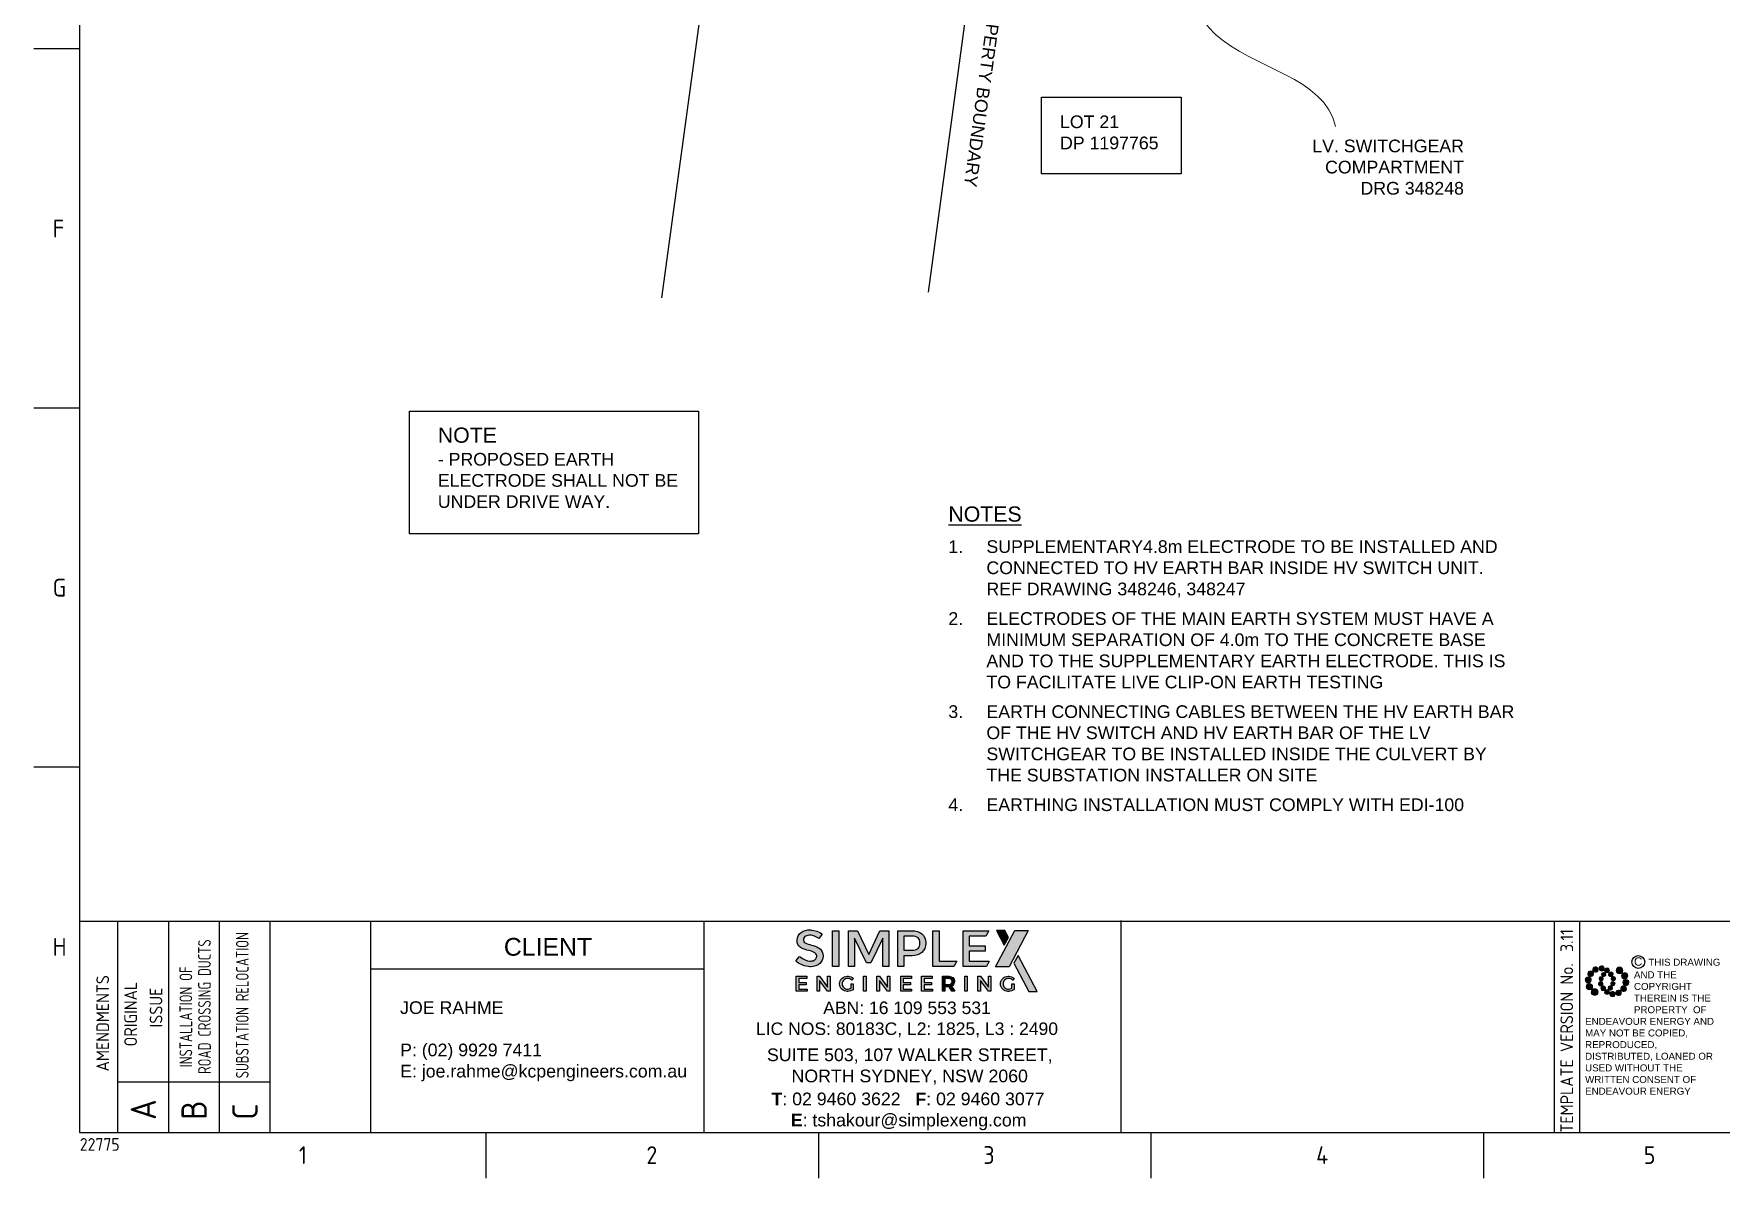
# Paper-space layout 'Page 2' of a CAD drawing. Header units: metres, sheet in millimetres. Extents: x -9 to 824, y -5 to 581.
# Drawn here: x -9.1 to 323.4, y -5.4 to 220 of the extents above; entities that cross this region are included whole.
import ezdxf
from ezdxf.enums import TextEntityAlignment as Align

# ---------------------------------------------------------------- set-up
doc = ezdxf.new("R2010")
doc.units = ezdxf.units.M
doc.linetypes.add('CENTER2', pattern=[1.125, 0.75, -0.125, 0.125, -0.125])
doc.layers.get('0').update_dxf_attribs({"color": 6})
doc.layers.add('_User Miscellaneous1', color=7, linetype='Continuous')
doc.layers.add('Notes', color=7, linetype='Continuous')
doc.styles.add('ARIAL', font='arial.ttf', dxfattribs={"height": 2})
doc.styles.add('iecISOCP', font='isocp.shx')
doc.styles.add('MANIKA', font='times.ttf', dxfattribs={"height": 2})
doc.styles.get("Standard").update_dxf_attribs({"font": 'arial.ttf'})

# ---------------------------------------------------------------- blocks, each defined once
blk = doc.blocks.new('EE_LOGO_SMALL')
at = {"layer": 'Notes'}
h = blk.add_hatch(color=256, dxfattribs=at)
edge = h.paths.add_edge_path()
edge.add_spline(control_points=[(-8.41, 1.95), (-9.16, 1.99), (-9.8, 1.42), (-9.84, 0.67), (-9.89, -0.07), (-9.31, -0.71), (-8.56, -0.75), (-7.82, -0.8), (-7.18, -0.23), (-7.14, 0.52), (-7.09, 1.27), (-7.66, 1.91), (-8.41, 1.95)], knot_values=[0, 0, 0, 0, 1, 1, 1, 2, 2, 2, 3, 3, 3, 4, 4, 4, 4], degree=3, periodic=0)
h = blk.add_hatch(color=256, dxfattribs=at)
edge = h.paths.add_edge_path()
edge.add_spline(control_points=[(-6.81, 4.47), (-7.42, 4.82), (-8.21, 4.62), (-8.57, 4), (-8.92, 3.39), (-8.72, 2.6), (-8.1, 2.25), (-7.49, 1.89), (-6.7, 2.09), (-6.34, 2.71), (-5.98, 3.32), (-6.19, 4.11), (-6.81, 4.47)], knot_values=[0, 0, 0, 0, 1, 1, 1, 2, 2, 2, 3, 3, 3, 4, 4, 4, 4], degree=3, periodic=0)
h = blk.add_hatch(color=256, dxfattribs=at)
edge = h.paths.add_edge_path()
edge.add_spline(control_points=[(-4.19, 5.89), (-4.56, 6.46), (-5.32, 6.62), (-5.88, 6.26), (-6.45, 5.89), (-6.61, 5.13), (-6.25, 4.56), (-5.88, 4), (-5.13, 3.83), (-4.56, 4.2), (-3.99, 4.56), (-3.82, 5.32), (-4.19, 5.89)], knot_values=[0, 0, 0, 0, 1, 1, 1, 2, 2, 2, 3, 3, 3, 4, 4, 4, 4], degree=3, periodic=0)
h = blk.add_hatch(color=256, dxfattribs=at)
edge = h.paths.add_edge_path()
edge.add_spline(control_points=[(-2.5, 2.07), (-3.02, 2.18), (-3.52, 1.86), (-3.63, 1.35), (-3.74, 0.84), (-3.41, 0.33), (-2.91, 0.22), (-2.39, 0.11), (-1.89, 0.43), (-1.78, 0.95), (-1.67, 1.46), (-1.99, 1.96), (-2.5, 2.07)], knot_values=[0, 0, 0, 0, 1, 1, 1, 2, 2, 2, 3, 3, 3, 4, 4, 4, 4], degree=3, periodic=0)
h = blk.add_hatch(color=256, dxfattribs=at)
edge = h.paths.add_edge_path()
edge.add_spline(control_points=[(-1.35, 5.88), (-1.41, 6.52), (-1.98, 6.98), (-2.62, 6.92), (-3.26, 6.85), (-3.72, 6.28), (-3.66, 5.65), (-3.6, 5.01), (-3.03, 4.54), (-2.39, 4.61), (-1.75, 4.67), (-1.28, 5.24), (-1.35, 5.88)], knot_values=[0, 0, 0, 0, 1, 1, 1, 2, 2, 2, 3, 3, 3, 4, 4, 4, 4], degree=3, periodic=0)
h = blk.add_hatch(color=256, dxfattribs=at)
edge = h.paths.add_edge_path()
edge.add_spline(control_points=[(1.01, 4.87), (1.01, 4.27), (0.53, 3.79), (-0.07, 3.79), (-0.67, 3.79), (-1.16, 4.27), (-1.16, 4.87), (-1.16, 5.47), (-0.67, 5.96), (-0.07, 5.96), (0.53, 5.96), (1.01, 5.47), (1.01, 4.87)], knot_values=[0, 0, 0, 0, 1, 1, 1, 2, 2, 2, 3, 3, 3, 4, 4, 4, 4], degree=3, periodic=0)
edge = h.paths.add_edge_path()
edge.add_spline(control_points=[(-1.36, 3.98), (-1.87, 4.09), (-2.38, 3.77), (-2.49, 3.26), (-2.6, 2.75), (-2.27, 2.24), (-1.76, 2.13), (-1.25, 2.02), (-0.75, 2.35), (-0.64, 2.86), (-0.53, 3.37), (-0.85, 3.87), (-1.36, 3.98)], knot_values=[0, 0, 0, 0, 1, 1, 1, 2, 2, 2, 3, 3, 3, 4, 4, 4, 4], degree=3, periodic=0)
h = blk.add_hatch(color=256, dxfattribs=at)
edge = h.paths.add_edge_path()
edge.add_spline(control_points=[(2.33, 2.37), (2.77, 2.76), (2.8, 3.42), (2.42, 3.85), (2.03, 4.29), (1.37, 4.32), (0.94, 3.94), (0.51, 3.55), (0.47, 2.89), (0.85, 2.46), (1.24, 2.03), (1.9, 1.99), (2.33, 2.37)], knot_values=[0, 0, 0, 0, 1, 1, 1, 2, 2, 2, 3, 3, 3, 4, 4, 4, 4], degree=3, periodic=0)
edge = h.paths.add_edge_path()
edge.add_spline(control_points=[(1.01, 4.87), (1.01, 4.27), (0.53, 3.79), (-0.07, 3.79), (-0.67, 3.79), (-1.16, 4.27), (-1.16, 4.87), (-1.16, 5.47), (-0.67, 5.96), (-0.07, 5.96), (0.53, 5.96), (1.01, 5.47), (1.01, 4.87)], knot_values=[0, 0, 0, 0, 1, 1, 1, 2, 2, 2, 3, 3, 3, 4, 4, 4, 4], degree=3, periodic=0)
h = blk.add_hatch(color=256, dxfattribs=at)
edge = h.paths.add_edge_path()
edge.add_spline(control_points=[(1.01, 4.87), (1.01, 4.27), (0.53, 3.79), (-0.07, 3.79), (-0.67, 3.79), (-1.16, 4.27), (-1.16, 4.87), (-1.16, 5.47), (-0.67, 5.96), (-0.07, 5.96), (0.53, 5.96), (1.01, 5.47), (1.01, 4.87)], knot_values=[0, 0, 0, 0, 1, 1, 1, 2, 2, 2, 3, 3, 3, 4, 4, 4, 4], degree=3, periodic=0)
edge = h.paths.add_edge_path(flags=16)
edge.add_spline(control_points=[(1.01, 4.87), (1.01, 4.27), (0.53, 3.79), (-0.07, 3.79), (-0.67, 3.79), (-1.16, 4.27), (-1.16, 4.87), (-1.16, 5.47), (-0.67, 5.96), (-0.07, 5.96), (0.53, 5.96), (1.01, 5.47), (1.01, 4.87)], knot_values=[0, 0, 0, 0, 1, 1, 1, 2, 2, 2, 3, 3, 3, 4, 4, 4, 4], degree=3, periodic=0)
h = blk.add_hatch(color=256, dxfattribs=at)
edge = h.paths.add_edge_path()
edge.add_spline(control_points=[(2.98, 0.19), (3.52, 0.33), (3.83, 0.88), (3.69, 1.41), (3.55, 1.94), (3.01, 2.26), (2.48, 2.12), (1.95, 1.98), (1.63, 1.43), (1.77, 0.9), (1.91, 0.37), (2.45, 0.05), (2.98, 0.19)], knot_values=[0, 0, 0, 0, 1, 1, 1, 2, 2, 2, 3, 3, 3, 4, 4, 4, 4], degree=3, periodic=0)
h = blk.add_hatch(color=256, dxfattribs=at)
edge = h.paths.add_edge_path()
edge.add_spline(control_points=[(6.99, 4.87), (6.99, 4.04), (6.32, 3.36), (5.48, 3.36), (4.65, 3.36), (3.97, 4.04), (3.97, 4.87), (3.97, 5.71), (4.65, 6.38), (5.48, 6.38), (6.32, 6.38), (6.99, 5.71), (6.99, 4.87)], knot_values=[0, 0, 0, 0, 1, 1, 1, 2, 2, 2, 3, 3, 3, 4, 4, 4, 4], degree=3, periodic=0)
h = blk.add_hatch(color=256, dxfattribs=at)
edge = h.paths.add_edge_path()
edge.add_spline(control_points=[(8.37, 1.14), (9.1, 1.46), (9.42, 2.3), (9.11, 3.02), (8.79, 3.74), (7.95, 4.07), (7.23, 3.75), (6.51, 3.43), (6.18, 2.59), (6.49, 1.87), (6.81, 1.15), (7.65, 0.82), (8.37, 1.14)], knot_values=[0, 0, 0, 0, 1, 1, 1, 2, 2, 2, 3, 3, 3, 4, 4, 4, 4], degree=3, periodic=0)
h = blk.add_hatch(color=256, dxfattribs=at)
edge = h.paths.add_edge_path()
edge.add_spline(control_points=[(8.27, -1.91), (9.01, -1.95), (9.65, -1.38), (9.69, -0.63), (9.74, 0.12), (9.17, 0.75), (8.42, 0.8), (7.67, 0.84), (7.03, 0.27), (6.99, -0.48), (6.95, -1.22), (7.52, -1.87), (8.27, -1.91)], knot_values=[0, 0, 0, 0, 1, 1, 1, 2, 2, 2, 3, 3, 3, 4, 4, 4, 4], degree=3, periodic=0)
h = blk.add_hatch(color=256, dxfattribs=at)
edge = h.paths.add_edge_path()
edge.add_spline(control_points=[(-8.52, -1.1), (-9.24, -1.42), (-9.57, -2.26), (-9.25, -2.98), (-8.94, -3.7), (-8.09, -4.03), (-7.37, -3.71), (-6.65, -3.39), (-6.33, -2.55), (-6.64, -1.83), (-6.96, -1.11), (-7.8, -0.78), (-8.52, -1.1)], knot_values=[0, 0, 0, 0, 1, 1, 1, 2, 2, 2, 3, 3, 3, 4, 4, 4, 4], degree=3, periodic=0)
h = blk.add_hatch(color=256, dxfattribs=at)
edge = h.paths.add_edge_path()
edge.add_spline(control_points=[(-7.14, -4.83), (-7.14, -4), (-6.46, -3.32), (-5.63, -3.32), (-4.8, -3.32), (-4.12, -4), (-4.12, -4.83), (-4.12, -5.67), (-4.8, -6.34), (-5.63, -6.34), (-6.46, -6.34), (-7.14, -5.67), (-7.14, -4.83)], knot_values=[0, 0, 0, 0, 1, 1, 1, 2, 2, 2, 3, 3, 3, 4, 4, 4, 4], degree=3, periodic=0)
h = blk.add_hatch(color=256, dxfattribs=at)
edge = h.paths.add_edge_path()
edge.add_spline(control_points=[(-3.13, -0.15), (-3.66, -0.29), (-3.98, -0.84), (-3.84, -1.37), (-3.7, -1.9), (-3.15, -2.22), (-2.62, -2.08), (-2.09, -1.94), (-1.78, -1.39), (-1.91, -0.86), (-2.06, -0.33), (-2.6, -0.01), (-3.13, -0.15)], knot_values=[0, 0, 0, 0, 1, 1, 1, 2, 2, 2, 3, 3, 3, 4, 4, 4, 4], degree=3, periodic=0)
h = blk.add_hatch(color=256, dxfattribs=at)
edge = h.paths.add_edge_path()
edge.add_spline(control_points=[(-2.48, -2.33), (-2.91, -2.72), (-2.95, -3.38), (-2.56, -3.81), (-2.18, -4.24), (-1.52, -4.28), (-1.08, -3.9), (-0.65, -3.51), (-0.62, -2.85), (-1, -2.42), (-1.39, -1.98), (-2.05, -1.95), (-2.48, -2.33)], knot_values=[0, 0, 0, 0, 1, 1, 1, 2, 2, 2, 3, 3, 3, 4, 4, 4, 4], degree=3, periodic=0)
h = blk.add_hatch(color=256, dxfattribs=at)
edge = h.paths.add_edge_path()
edge.add_spline(control_points=[(-1.16, -4.83), (-1.16, -4.23), (-0.67, -3.74), (-0.07, -3.74), (0.53, -3.74), (1.01, -4.23), (1.01, -4.83), (1.01, -5.43), (0.53, -5.92), (-0.07, -5.92), (-0.67, -5.92), (-1.16, -5.43), (-1.16, -4.83)], knot_values=[0, 0, 0, 0, 1, 1, 1, 2, 2, 2, 3, 3, 3, 4, 4, 4, 4], degree=3, periodic=0)
h = blk.add_hatch(color=256, dxfattribs=at)
edge = h.paths.add_edge_path()
edge.add_spline(control_points=[(1.22, -3.94), (1.73, -4.05), (2.23, -3.73), (2.34, -3.22), (2.45, -2.71), (2.13, -2.2), (1.62, -2.09), (1.11, -1.98), (0.6, -2.3), (0.49, -2.81), (0.38, -3.32), (0.71, -3.83), (1.22, -3.94)], knot_values=[0, 0, 0, 0, 1, 1, 1, 2, 2, 2, 3, 3, 3, 4, 4, 4, 4], degree=3, periodic=0)
h = blk.add_hatch(color=256, dxfattribs=at)
edge = h.paths.add_edge_path()
edge.add_spline(control_points=[(1.2, -5.84), (1.27, -6.47), (1.84, -6.94), (2.47, -6.87), (3.11, -6.81), (3.58, -6.24), (3.51, -5.6), (3.45, -4.96), (2.88, -4.5), (2.24, -4.56), (1.6, -4.63), (1.13, -5.2), (1.2, -5.84)], knot_values=[0, 0, 0, 0, 1, 1, 1, 2, 2, 2, 3, 3, 3, 4, 4, 4, 4], degree=3, periodic=0)
h = blk.add_hatch(color=256, dxfattribs=at)
edge = h.paths.add_edge_path()
edge.add_spline(control_points=[(2.36, -2.03), (2.87, -2.14), (3.37, -1.81), (3.48, -1.3), (3.59, -0.79), (3.27, -0.29), (2.76, -0.18), (2.25, -0.07), (1.74, -0.39), (1.63, -0.9), (1.52, -1.41), (1.85, -1.92), (2.36, -2.03)], knot_values=[0, 0, 0, 0, 1, 1, 1, 2, 2, 2, 3, 3, 3, 4, 4, 4, 4], degree=3, periodic=0)
h = blk.add_hatch(color=256, dxfattribs=at)
edge = h.paths.add_edge_path()
edge.add_spline(control_points=[(4.05, -5.84), (4.41, -6.41), (5.17, -6.58), (5.73, -6.21), (6.3, -5.85), (6.46, -5.09), (6.1, -4.52), (5.73, -3.95), (4.98, -3.79), (4.41, -4.16), (3.84, -4.52), (3.68, -5.28), (4.05, -5.84)], knot_values=[0, 0, 0, 0, 1, 1, 1, 2, 2, 2, 3, 3, 3, 4, 4, 4, 4], degree=3, periodic=0)
h = blk.add_hatch(color=256, dxfattribs=at)
edge = h.paths.add_edge_path()
edge.add_spline(control_points=[(6.66, -4.43), (7.27, -4.78), (8.06, -4.58), (8.42, -3.96), (8.78, -3.35), (8.57, -2.56), (7.96, -2.2), (7.34, -1.84), (6.55, -2.05), (6.2, -2.66), (5.84, -3.28), (6.04, -4.07), (6.66, -4.43)], knot_values=[0, 0, 0, 0, 1, 1, 1, 2, 2, 2, 3, 3, 3, 4, 4, 4, 4], degree=3, periodic=0)
at = {"layer": 'Notes', "lineweight": 0}
for points in [[(1.85, 2.13), (1.85, 2.13)], [(-1.99, -2.08), (-1.99, -2.08)]]:
    blk.add_lwpolyline(points, dxfattribs=at)
for points in [[(-8.41, 1.95), (-9.16, 1.99), (-9.8, 1.42), (-9.84, 0.67), (-9.89, -0.07), (-9.31, -0.71), (-8.56, -0.75), (-7.82, -0.8), (-7.18, -0.23), (-7.14, 0.52), (-7.09, 1.27), (-7.66, 1.91), (-8.41, 1.95)], [(-6.81, 4.47), (-7.42, 4.82), (-8.21, 4.62), (-8.57, 4), (-8.92, 3.39), (-8.72, 2.6), (-8.1, 2.25), (-7.49, 1.89), (-6.7, 2.09), (-6.34, 2.71), (-5.98, 3.32), (-6.19, 4.11), (-6.81, 4.47)], [(-4.19, 5.89), (-4.56, 6.46), (-5.32, 6.62), (-5.88, 6.26), (-6.45, 5.89), (-6.61, 5.13), (-6.25, 4.56), (-5.88, 4), (-5.13, 3.83), (-4.56, 4.2), (-3.99, 4.56), (-3.82, 5.32), (-4.19, 5.89)], [(-2.5, 2.07), (-3.02, 2.18), (-3.52, 1.86), (-3.63, 1.35), (-3.74, 0.84), (-3.41, 0.33), (-2.91, 0.22), (-2.39, 0.11), (-1.89, 0.43), (-1.78, 0.95), (-1.67, 1.46), (-1.99, 1.96), (-2.5, 2.07)], [(-1.35, 5.88), (-1.41, 6.52), (-1.98, 6.98), (-2.62, 6.92), (-3.26, 6.85), (-3.72, 6.28), (-3.66, 5.65), (-3.6, 5.01), (-3.03, 4.54), (-2.39, 4.61), (-1.75, 4.67), (-1.28, 5.24), (-1.35, 5.88)], [(-1.36, 3.98), (-1.87, 4.09), (-2.38, 3.77), (-2.49, 3.26), (-2.6, 2.75), (-2.27, 2.24), (-1.76, 2.13), (-1.25, 2.02), (-0.75, 2.35), (-0.64, 2.86), (-0.53, 3.37), (-0.85, 3.87), (-1.36, 3.98)], [(1.01, 4.87), (1.01, 4.27), (0.53, 3.79), (-0.07, 3.79), (-0.67, 3.79), (-1.16, 4.27), (-1.16, 4.87), (-1.16, 5.47), (-0.67, 5.96), (-0.07, 5.96), (0.53, 5.96), (1.01, 5.47), (1.01, 4.87)], [(1.01, 4.87), (1.01, 4.27), (0.53, 3.79), (-0.07, 3.79), (-0.67, 3.79), (-1.16, 4.27), (-1.16, 4.87), (-1.16, 5.47), (-0.67, 5.96), (-0.07, 5.96), (0.53, 5.96), (1.01, 5.47), (1.01, 4.87)], [(2.33, 2.37), (2.77, 2.76), (2.8, 3.42), (2.42, 3.85), (2.03, 4.29), (1.37, 4.32), (0.94, 3.94), (0.51, 3.55), (0.47, 2.89), (0.85, 2.46), (1.24, 2.03), (1.9, 1.99), (2.33, 2.37)], [(2.98, 0.19), (3.52, 0.33), (3.83, 0.88), (3.69, 1.41), (3.55, 1.94), (3.01, 2.26), (2.48, 2.12), (1.95, 1.98), (1.63, 1.43), (1.77, 0.9), (1.91, 0.37), (2.45, 0.05), (2.98, 0.19)], [(6.99, 4.87), (6.99, 4.04), (6.32, 3.36), (5.48, 3.36), (4.65, 3.36), (3.97, 4.04), (3.97, 4.87), (3.97, 5.71), (4.65, 6.38), (5.48, 6.38), (6.32, 6.38), (6.99, 5.71), (6.99, 4.87)], [(8.37, 1.14), (9.1, 1.46), (9.42, 2.3), (9.11, 3.02), (8.79, 3.74), (7.95, 4.07), (7.23, 3.75), (6.51, 3.43), (6.18, 2.59), (6.49, 1.87), (6.81, 1.15), (7.65, 0.82), (8.37, 1.14)], [(8.27, -1.91), (9.01, -1.95), (9.65, -1.38), (9.69, -0.63), (9.74, 0.12), (9.17, 0.75), (8.42, 0.8), (7.67, 0.84), (7.03, 0.27), (6.99, -0.48), (6.95, -1.22), (7.52, -1.87), (8.27, -1.91)], [(-8.52, -1.1), (-9.24, -1.42), (-9.57, -2.26), (-9.25, -2.98), (-8.94, -3.7), (-8.09, -4.03), (-7.37, -3.71), (-6.65, -3.39), (-6.33, -2.55), (-6.64, -1.83), (-6.96, -1.11), (-7.8, -0.78), (-8.52, -1.1)], [(-7.14, -4.83), (-7.14, -4), (-6.46, -3.32), (-5.63, -3.32), (-4.8, -3.32), (-4.12, -4), (-4.12, -4.83), (-4.12, -5.67), (-4.8, -6.34), (-5.63, -6.34), (-6.46, -6.34), (-7.14, -5.67), (-7.14, -4.83)], [(-3.13, -0.15), (-3.66, -0.29), (-3.98, -0.84), (-3.84, -1.37), (-3.7, -1.9), (-3.15, -2.22), (-2.62, -2.08), (-2.09, -1.94), (-1.78, -1.39), (-1.91, -0.86), (-2.06, -0.33), (-2.6, -0.01), (-3.13, -0.15)], [(-2.48, -2.33), (-2.91, -2.72), (-2.95, -3.38), (-2.56, -3.81), (-2.18, -4.24), (-1.52, -4.28), (-1.08, -3.9), (-0.65, -3.51), (-0.62, -2.85), (-1, -2.42), (-1.39, -1.98), (-2.05, -1.95), (-2.48, -2.33)], [(-1.16, -4.83), (-1.16, -4.23), (-0.67, -3.74), (-0.07, -3.74), (0.53, -3.74), (1.01, -4.23), (1.01, -4.83), (1.01, -5.43), (0.53, -5.92), (-0.07, -5.92), (-0.67, -5.92), (-1.16, -5.43), (-1.16, -4.83)], [(1.22, -3.94), (1.73, -4.05), (2.23, -3.73), (2.34, -3.22), (2.45, -2.71), (2.13, -2.2), (1.62, -2.09), (1.11, -1.98), (0.6, -2.3), (0.49, -2.81), (0.38, -3.32), (0.71, -3.83), (1.22, -3.94)], [(1.2, -5.84), (1.27, -6.47), (1.84, -6.94), (2.47, -6.87), (3.11, -6.81), (3.58, -6.24), (3.51, -5.6), (3.45, -4.96), (2.88, -4.5), (2.24, -4.56), (1.6, -4.63), (1.13, -5.2), (1.2, -5.84)], [(2.36, -2.03), (2.87, -2.14), (3.37, -1.81), (3.48, -1.3), (3.59, -0.79), (3.27, -0.29), (2.76, -0.18), (2.25, -0.07), (1.74, -0.39), (1.63, -0.9), (1.52, -1.41), (1.85, -1.92), (2.36, -2.03)], [(4.05, -5.84), (4.41, -6.41), (5.17, -6.58), (5.73, -6.21), (6.3, -5.85), (6.46, -5.09), (6.1, -4.52), (5.73, -3.95), (4.98, -3.79), (4.41, -4.16), (3.84, -4.52), (3.68, -5.28), (4.05, -5.84)], [(6.66, -4.43), (7.27, -4.78), (8.06, -4.58), (8.42, -3.96), (8.78, -3.35), (8.57, -2.56), (7.96, -2.2), (7.34, -1.84), (6.55, -2.05), (6.2, -2.66), (5.84, -3.28), (6.04, -4.07), (6.66, -4.43)]]:
    blk.add_open_spline(points, degree=3, knots=[0, 0, 0, 0, 1, 1, 1, 2, 2, 2, 3, 3, 3, 4, 4, 4, 4], dxfattribs=at)
blk = doc.blocks.new('EE_COPYRIGHT_A1')
at = {"layer": 'Notes'}
blk.add_circle((9.53, -0.82), 1.15, dxfattribs=at)
at = {"xscale": 0.4, "yscale": 0.4, "zscale": 0.4}
blk.add_blockref('EE_LOGO_SMALL', (3.96, -4.29), dxfattribs=at)
at = {"layer": 'Notes', "insert": (0, 0), "char_height": 1.25, "width": 24.1208, "attachment_point": 1, "style": 'ARIAL'}
blk.add_mtext('\\pt8.75;               ^I{\\H1.2x;C } THIS DRAWING\\P\\pi-8.75,l8.75,t8.75,20;       ^IAND THE ^I\\P\\pi0,t8.75;COPYRIGHT\\P\\pi-8.75,t1.25,8.75;^I^ITHEREIN IS THE PROPERTY  OF \\P\\pi0,l0,t1.25;ENDEAVOUR ENERGY AND MAY NOT BE COPIED, REPRODUCED, DISTRIBUTED, LOANED OR USED WITHOUT THE WRITTEN CONSENT OF ENDEAVOUR ENERGY', dxfattribs=at)
blk = doc.blocks.new('A$C741E250E')
h = blk.add_hatch(color=256)
h.dxf.hatch_style = 1
h.paths.add_polyline_path([(43.03, 1.51), (43.03, 0.43), (42.97, 0.38), (42.78, 0.27), (42.5, 0.15), (42.2, 0.07), (41.97, 0.04), (41.89, 0.04), (41.81, 0.04), (41.57, 0.07), (41.28, 0.16), (41.02, 0.29), (40.79, 0.47), (40.6, 0.69), (40.46, 0.95), (40.37, 1.23), (40.34, 1.46), (40.34, 1.54), (40.34, 1.61), (40.37, 1.84), (40.46, 2.12), (40.6, 2.38), (40.79, 2.59), (41.03, 2.77), (41.3, 2.91), (41.59, 2.99), (41.84, 3.02), (41.92, 3.02), (42, 3.02), (42.23, 2.99), (42.53, 2.91), (42.81, 2.78), (42.99, 2.66), (43.05, 2.61), (42.77, 2.24), (42.73, 2.28), (42.58, 2.38), (42.37, 2.49), (42.15, 2.56), (41.98, 2.58), (41.92, 2.58), (41.86, 2.58), (41.7, 2.56), (41.5, 2.5), (41.31, 2.4), (41.16, 2.28), (41.03, 2.12), (40.93, 1.95), (40.87, 1.75), (40.85, 1.59), (40.85, 1.54), (40.85, 1.48), (40.87, 1.32), (40.93, 1.12), (41.03, 0.95), (41.16, 0.79), (41.32, 0.67), (41.5, 0.57), (41.7, 0.51), (41.87, 0.49), (41.92, 0.49), (42.01, 0.49), (42.26, 0.54), (42.55, 0.66), (42.6, 0.69), (42.6, 1.51)])
h.paths.add_polyline_path([(37.97, 0.06), (36.4, 2.18), (36.4, 0.06), (35.91, 0.06), (35.91, 3.01), (36.39, 3.01), (37.97, 0.89), (37.97, 3.01), (38.46, 3.01), (38.46, 0.06)])
h.paths.add_polyline_path([(33.29, 3.01), (33.79, 3.01), (33.79, 0.06), (33.29, 0.06)])
h.paths.add_polyline_path([(25.29, 2.56), (25.29, 1.77), (26.73, 1.77), (26.73, 1.32), (25.29, 1.32), (25.29, 0.51), (26.95, 0.51), (26.95, 0.06), (24.79, 0.06), (24.79, 3.01), (26.9, 3.01), (26.9, 2.56)])
h.paths.add_polyline_path([(21.18, 2.56), (21.18, 1.77), (22.62, 1.77), (22.62, 1.32), (21.18, 1.32), (21.18, 0.51), (22.84, 0.51), (22.84, 0.06), (20.69, 0.06), (20.69, 3.01), (22.79, 3.01), (22.79, 2.56)])
h.paths.add_polyline_path([(18.08, 0.06), (16.51, 2.18), (16.51, 0.06), (16.01, 0.06), (16.01, 3.01), (16.5, 3.01), (18.08, 0.89), (18.08, 3.01), (18.56, 3.01), (18.56, 0.06)])
h.paths.add_polyline_path([(13.39, 3.01), (13.89, 3.01), (13.89, 0.06), (13.39, 0.06)])
h.paths.add_polyline_path([(11.34, 1.51), (11.34, 0.43), (11.29, 0.38), (11.1, 0.27), (10.81, 0.15), (10.51, 0.07), (10.28, 0.04), (10.2, 0.04), (10.12, 0.04), (9.88, 0.07), (9.59, 0.16), (9.33, 0.29), (9.1, 0.47), (8.91, 0.69), (8.77, 0.95), (8.68, 1.23), (8.65, 1.46), (8.65, 1.54), (8.65, 1.61), (8.68, 1.84), (8.77, 2.12), (8.92, 2.38), (9.11, 2.59), (9.34, 2.77), (9.61, 2.91), (9.9, 2.99), (10.15, 3.02), (10.23, 3.02), (10.31, 3.02), (10.54, 2.99), (10.84, 2.91), (11.12, 2.78), (11.31, 2.66), (11.36, 2.61), (11.08, 2.24), (11.04, 2.28), (10.89, 2.38), (10.68, 2.49), (10.46, 2.56), (10.29, 2.58), (10.23, 2.58), (10.17, 2.58), (10.01, 2.56), (9.81, 2.5), (9.62, 2.4), (9.47, 2.28), (9.34, 2.12), (9.24, 1.95), (9.18, 1.75), (9.16, 1.59), (9.16, 1.54), (9.16, 1.48), (9.18, 1.32), (9.24, 1.12), (9.34, 0.95), (9.47, 0.79), (9.63, 0.67), (9.81, 0.57), (10.01, 0.51), (10.18, 0.49), (10.23, 0.49), (10.32, 0.49), (10.57, 0.54), (10.86, 0.66), (10.91, 0.69), (10.91, 1.51)])
h.paths.add_polyline_path([(6.28, 0.06), (4.71, 2.18), (4.71, 0.06), (4.22, 0.06), (4.22, 3.01), (4.7, 3.01), (6.28, 0.89), (6.28, 3.01), (6.77, 3.01), (6.77, 0.06)])
h.paths.add_polyline_path([(0.61, 2.56), (0.61, 1.77), (2.05, 1.77), (2.05, 1.32), (0.61, 1.32), (0.61, 0.51), (2.26, 0.51), (2.26, 0.06), (0.11, 0.06), (0.11, 3.01), (2.21, 3.01), (2.21, 2.56)])
h.paths.add_polyline_path([(17.16, 4.94), (17.15, 10.5), (14.79, 5.67), (13.96, 5.67), (11.6, 10.5), (11.6, 4.94), (10.41, 4.94), (10.41, 12), (12.19, 12), (14.38, 7.31), (16.56, 12), (18.33, 12), (18.33, 4.94)])
h.paths.add_polyline_path([(7.28, 12), (8.47, 12), (8.47, 4.94), (7.28, 4.94)])
h.paths.add_polyline_path([(5.2, 11.34), (4.58, 10.49), (4.46, 10.55), (4.12, 10.73), (3.69, 10.91), (3.29, 11.03), (3.01, 11.09), (2.91, 11.09), (2.85, 11.09), (2.65, 11.09), (2.4, 11.07), (2.17, 11.02), (1.96, 10.94), (1.78, 10.83), (1.65, 10.67), (1.56, 10.46), (1.53, 10.27), (1.53, 10.21), (1.53, 10.15), (1.58, 9.95), (1.7, 9.74), (1.89, 9.58), (2.14, 9.45), (2.43, 9.34), (2.76, 9.25), (3.1, 9.16), (3.47, 9.06), (3.83, 8.95), (4.18, 8.81), (4.5, 8.64), (4.8, 8.43), (5.04, 8.16), (5.23, 7.83), (5.36, 7.42), (5.4, 7.06), (5.4, 6.93), (5.4, 6.84), (5.36, 6.56), (5.24, 6.19), (5.04, 5.85), (4.76, 5.54), (4.4, 5.28), (3.97, 5.07), (3.46, 4.94), (3.02, 4.89), (2.87, 4.89), (2.77, 4.89), (2.46, 4.92), (2.05, 4.99), (1.66, 5.1), (1.28, 5.25), (0.92, 5.42), (0.58, 5.62), (0.28, 5.83), (0.07, 6), (0, 6.05), (0.74, 6.94), (0.89, 6.84), (1.34, 6.53), (1.84, 6.24), (2.33, 6.07), (2.75, 6.02), (2.89, 6.02), (2.96, 6.02), (3.17, 6.03), (3.41, 6.09), (3.62, 6.17), (3.8, 6.29), (3.94, 6.43), (4.05, 6.59), (4.12, 6.78), (4.14, 6.92), (4.14, 6.97), (4.14, 7.04), (4.09, 7.24), (3.97, 7.46), (3.78, 7.63), (3.53, 7.78), (3.24, 7.89), (2.92, 8), (2.57, 8.09), (2.21, 8.19), (1.85, 8.3), (1.5, 8.43), (1.17, 8.58), (0.88, 8.78), (0.64, 9.02), (0.44, 9.31), (0.32, 9.67), (0.28, 9.99), (0.28, 10.09), (0.28, 10.21), (0.34, 10.58), (0.5, 11.01), (0.75, 11.37), (1.08, 11.67), (1.47, 11.9), (1.92, 12.05), (2.41, 12.14), (2.79, 12.15), (2.92, 12.14), (3.09, 12.13), (3.59, 12.06), (4.19, 11.89), (4.74, 11.65), (5.1, 11.43)])
h.paths.add_polyline_path([(34.16, 10.93), (34.16, 9.03), (37.34, 9.03), (37.34, 7.95), (34.16, 7.95), (34.16, 6.01), (38.14, 6.01), (37.58, 4.94), (32.97, 4.94), (32.97, 12), (38.02, 12), (37.46, 10.93)])
h.paths.add_polyline_path([(31.72, 6.02), (31.16, 4.94), (27.05, 4.94), (27.05, 12), (28.24, 12), (28.24, 6.02)])
h = blk.add_hatch(color=256)
h.dxf.hatch_style = 1
h.paths.add_polyline_path([(21.33, 8.14), (22.91, 8.14), (23, 8.14), (23.29, 8.16), (23.61, 8.22), (23.88, 8.33), (24.1, 8.49), (24.26, 8.69), (24.38, 8.93), (24.45, 9.22), (24.47, 9.48), (24.47, 9.56), (24.47, 9.64), (24.45, 9.89), (24.38, 10.17), (24.26, 10.4), (24.1, 10.6), (23.88, 10.74), (23.61, 10.85), (23.29, 10.91), (23, 10.93), (22.91, 10.93), (21.33, 10.93)], flags=16)
h.paths.add_polyline_path([(22.82, 12), (22.97, 12), (23.45, 11.96), (24, 11.84), (24.48, 11.65), (24.88, 11.37), (25.2, 11.03), (25.43, 10.62), (25.57, 10.14), (25.61, 9.73), (25.61, 9.59), (25.61, 9.45), (25.57, 9.02), (25.43, 8.52), (25.2, 8.09), (24.88, 7.73), (24.48, 7.44), (24, 7.24), (23.45, 7.11), (22.97, 7.07), (22.82, 7.07), (21.33, 7.07), (21.33, 4.94), (20.14, 4.94), (20.14, 12)])
at = {"true_color": 0x0066cc}
h = blk.add_hatch(color=152, dxfattribs=at)
h.dxf.hatch_style = 1
h.paths.add_polyline_path([(42.04, 4.88), (39.39, 4.88), (43.16, 12.02), (45.82, 12.02)])
at = {"true_color": 0x66cc00}
h = blk.add_hatch(color=72, dxfattribs=at)
h.dxf.hatch_style = 1
h.paths.add_polyline_path([(41.9, 10.69), (41.19, 12.02), (39.53, 12.02), (41.07, 9.13)])
at = {"true_color": 0x0099cc}
h = blk.add_hatch(color=142, dxfattribs=at)
h.dxf.hatch_style = 1
h.paths.add_polyline_path([(43.8, 7.13), (42.97, 5.57), (45.94, 0), (47.6, 0)])
h = blk.add_hatch(color=256)
h.dxf.hatch_style = 1
h.paths.add_polyline_path([(30.23, 0.96), (30.22, 0.95), (30.13, 0.95), (30.1, 0.95), (29.4, 0.95), (29.4, 0.06), (28.9, 0.06), (28.9, 3.01), (30.1, 3.01), (30.22, 3.01), (30.6, 2.94), (30.97, 2.75), (31.2, 2.43), (31.28, 2.11), (31.28, 2), (31.28, 1.92), (31.24, 1.68), (31.12, 1.41), (30.93, 1.2), (30.74, 1.08), (30.67, 1.05), (31.33, 0.06), (30.77, 0.06)])
h.paths.add_polyline_path([(30.1, 1.4), (30.17, 1.4), (30.4, 1.43), (30.62, 1.54), (30.76, 1.73), (30.81, 1.93), (30.81, 1.99), (30.81, 2.05), (30.76, 2.24), (30.62, 2.42), (30.4, 2.53), (30.17, 2.56), (30.1, 2.56), (29.4, 2.56), (29.4, 1.4)], flags=16)
at = {"color": 250}
for points in [[(5.2, 11.34), (4.58, 10.49), (4.46, 10.55), (4.12, 10.73), (3.69, 10.91), (3.29, 11.03), (3.01, 11.09), (2.91, 11.09), (2.85, 11.09), (2.65, 11.09), (2.4, 11.07), (2.17, 11.02), (1.96, 10.94), (1.78, 10.83), (1.65, 10.67), (1.56, 10.46), (1.53, 10.27), (1.53, 10.21), (1.53, 10.15), (1.58, 9.95), (1.7, 9.74), (1.89, 9.58), (2.14, 9.45), (2.43, 9.34), (2.76, 9.25), (3.1, 9.16), (3.47, 9.06), (3.83, 8.95), (4.18, 8.81), (4.5, 8.64), (4.8, 8.43), (5.04, 8.16), (5.23, 7.83), (5.36, 7.42), (5.4, 7.06), (5.4, 6.93), (5.4, 6.84), (5.36, 6.56), (5.24, 6.19), (5.04, 5.85), (4.76, 5.54), (4.4, 5.28), (3.97, 5.07), (3.46, 4.94), (3.02, 4.89), (2.87, 4.89), (2.77, 4.89), (2.46, 4.92), (2.05, 4.99), (1.66, 5.1), (1.28, 5.25), (0.92, 5.42), (0.58, 5.62), (0.28, 5.83), (0.07, 6), (0, 6.05), (0.74, 6.94), (0.89, 6.84), (1.34, 6.53), (1.84, 6.24), (2.33, 6.07), (2.75, 6.02), (2.89, 6.02), (2.96, 6.02), (3.17, 6.03), (3.41, 6.09), (3.62, 6.17), (3.8, 6.29), (3.94, 6.43), (4.05, 6.59), (4.12, 6.78), (4.14, 6.92), (4.14, 6.97), (4.14, 7.04), (4.09, 7.24), (3.97, 7.46), (3.78, 7.63), (3.53, 7.78), (3.24, 7.89), (2.92, 8), (2.57, 8.09), (2.21, 8.19), (1.85, 8.3), (1.5, 8.43), (1.17, 8.58), (0.88, 8.78), (0.64, 9.02), (0.44, 9.31), (0.32, 9.67), (0.28, 9.99), (0.28, 10.09), (0.28, 10.21), (0.34, 10.58), (0.5, 11.01), (0.75, 11.37), (1.08, 11.67), (1.47, 11.9), (1.92, 12.05), (2.41, 12.14), (2.79, 12.15), (2.92, 12.14), (3.09, 12.13), (3.59, 12.06), (4.19, 11.89), (4.74, 11.65), (5.1, 11.43), (5.2, 11.34)], [(7.28, 12), (8.47, 12), (8.47, 4.94), (7.28, 4.94), (7.28, 12)], [(17.16, 4.94), (17.15, 10.5), (14.79, 5.67), (13.96, 5.67), (11.6, 10.5), (11.6, 4.94), (10.41, 4.94), (10.41, 12), (12.19, 12), (14.38, 7.31), (16.56, 12), (18.33, 12), (18.33, 4.94), (17.16, 4.94)], [(22.82, 12), (22.97, 12), (23.45, 11.96), (24, 11.84), (24.48, 11.65), (24.88, 11.37), (25.2, 11.03), (25.43, 10.62), (25.57, 10.14), (25.61, 9.73), (25.61, 9.59), (25.61, 9.45), (25.57, 9.02), (25.43, 8.52), (25.2, 8.09), (24.88, 7.73), (24.48, 7.44), (24, 7.24), (23.45, 7.11), (22.97, 7.07), (22.82, 7.07), (21.33, 7.07), (21.33, 4.94), (20.14, 4.94), (20.14, 12), (22.82, 12)], [(21.33, 8.14), (22.91, 8.14), (23, 8.14), (23.29, 8.16), (23.61, 8.22), (23.88, 8.33), (24.1, 8.49), (24.26, 8.69), (24.38, 8.93), (24.45, 9.22), (24.47, 9.48), (24.47, 9.56), (24.47, 9.64), (24.45, 9.89), (24.38, 10.17), (24.26, 10.4), (24.1, 10.6), (23.88, 10.74), (23.61, 10.85), (23.29, 10.91), (23, 10.93), (22.91, 10.93), (21.33, 10.93), (21.33, 8.14)], [(31.72, 6.02), (31.16, 4.94), (27.05, 4.94), (27.05, 12), (28.24, 12), (28.24, 6.02), (31.72, 6.02)], [(34.16, 10.93), (34.16, 9.03), (37.34, 9.03), (37.34, 7.95), (34.16, 7.95), (34.16, 6.01), (38.14, 6.01), (37.58, 4.94), (32.97, 4.94), (32.97, 12), (38.02, 12), (37.46, 10.93), (34.16, 10.93)], [(0.61, 2.56), (0.61, 1.77), (2.05, 1.77), (2.05, 1.32), (0.61, 1.32), (0.61, 0.51), (2.26, 0.51), (2.26, 0.06), (0.11, 0.06), (0.11, 3.01), (2.21, 3.01), (2.21, 2.56), (0.61, 2.56)], [(6.28, 0.06), (4.71, 2.18), (4.71, 0.06), (4.22, 0.06), (4.22, 3.01), (4.7, 3.01), (6.28, 0.89), (6.28, 3.01), (6.77, 3.01), (6.77, 0.06), (6.28, 0.06)], [(11.34, 1.51), (11.34, 0.43), (11.29, 0.38), (11.1, 0.27), (10.81, 0.15), (10.51, 0.07), (10.28, 0.04), (10.2, 0.04), (10.12, 0.04), (9.88, 0.07), (9.59, 0.16), (9.33, 0.29), (9.1, 0.47), (8.91, 0.69), (8.77, 0.95), (8.68, 1.23), (8.65, 1.46), (8.65, 1.54), (8.65, 1.61), (8.68, 1.84), (8.77, 2.12), (8.92, 2.38), (9.11, 2.59), (9.34, 2.77), (9.61, 2.91), (9.9, 2.99), (10.15, 3.02), (10.23, 3.02), (10.31, 3.02), (10.54, 2.99), (10.84, 2.91), (11.12, 2.78), (11.31, 2.66), (11.36, 2.61), (11.08, 2.24), (11.04, 2.28), (10.89, 2.38), (10.68, 2.49), (10.46, 2.56), (10.29, 2.58), (10.23, 2.58), (10.17, 2.58), (10.01, 2.56), (9.81, 2.5), (9.62, 2.4), (9.47, 2.28), (9.34, 2.12), (9.24, 1.95), (9.18, 1.75), (9.16, 1.59), (9.16, 1.54), (9.16, 1.48), (9.18, 1.32), (9.24, 1.12), (9.34, 0.95), (9.47, 0.79), (9.63, 0.67), (9.81, 0.57), (10.01, 0.51), (10.18, 0.49), (10.23, 0.49), (10.32, 0.49), (10.57, 0.54), (10.86, 0.66), (10.91, 0.69), (10.91, 1.51), (11.34, 1.51)], [(13.39, 3.01), (13.89, 3.01), (13.89, 0.06), (13.39, 0.06), (13.39, 3.01)], [(18.08, 0.06), (16.51, 2.18), (16.51, 0.06), (16.01, 0.06), (16.01, 3.01), (16.5, 3.01), (18.08, 0.89), (18.08, 3.01), (18.56, 3.01), (18.56, 0.06), (18.08, 0.06)], [(21.18, 2.56), (21.18, 1.77), (22.62, 1.77), (22.62, 1.32), (21.18, 1.32), (21.18, 0.51), (22.84, 0.51), (22.84, 0.06), (20.69, 0.06), (20.69, 3.01), (22.79, 3.01), (22.79, 2.56), (21.18, 2.56)], [(25.29, 2.56), (25.29, 1.77), (26.73, 1.77), (26.73, 1.32), (25.29, 1.32), (25.29, 0.51), (26.95, 0.51), (26.95, 0.06), (24.79, 0.06), (24.79, 3.01), (26.9, 3.01), (26.9, 2.56), (25.29, 2.56)], [(30.23, 0.96), (30.22, 0.95), (30.13, 0.95), (30.1, 0.95), (29.4, 0.95), (29.4, 0.06), (28.9, 0.06), (28.9, 3.01), (30.1, 3.01), (30.22, 3.01), (30.6, 2.94), (30.97, 2.75), (31.2, 2.43), (31.28, 2.11), (31.28, 2), (31.28, 1.92), (31.24, 1.68), (31.12, 1.41), (30.93, 1.2), (30.74, 1.08), (30.67, 1.05), (31.33, 0.06), (30.77, 0.06), (30.23, 0.96)], [(30.1, 1.4), (30.17, 1.4), (30.4, 1.43), (30.62, 1.54), (30.76, 1.73), (30.81, 1.93), (30.81, 1.99), (30.81, 2.05), (30.76, 2.24), (30.62, 2.42), (30.4, 2.53), (30.17, 2.56), (30.1, 2.56), (29.4, 2.56), (29.4, 1.4), (30.1, 1.4)], [(33.29, 3.01), (33.79, 3.01), (33.79, 0.06), (33.29, 0.06), (33.29, 3.01)], [(37.97, 0.06), (36.4, 2.18), (36.4, 0.06), (35.91, 0.06), (35.91, 3.01), (36.39, 3.01), (37.97, 0.89), (37.97, 3.01), (38.46, 3.01), (38.46, 0.06), (37.97, 0.06)], [(43.03, 1.51), (43.03, 0.43), (42.97, 0.38), (42.78, 0.27), (42.5, 0.15), (42.2, 0.07), (41.97, 0.04), (41.89, 0.04), (41.81, 0.04), (41.57, 0.07), (41.28, 0.16), (41.02, 0.29), (40.79, 0.47), (40.6, 0.69), (40.46, 0.95), (40.37, 1.23), (40.34, 1.46), (40.34, 1.54), (40.34, 1.61), (40.37, 1.84), (40.46, 2.12), (40.6, 2.38), (40.79, 2.59), (41.03, 2.77), (41.3, 2.91), (41.59, 2.99), (41.84, 3.02), (41.92, 3.02), (42, 3.02), (42.23, 2.99), (42.53, 2.91), (42.81, 2.78), (42.99, 2.66), (43.05, 2.61), (42.77, 2.24), (42.73, 2.28), (42.58, 2.38), (42.37, 2.49), (42.15, 2.56), (41.98, 2.58), (41.92, 2.58), (41.86, 2.58), (41.7, 2.56), (41.5, 2.5), (41.31, 2.4), (41.16, 2.28), (41.03, 2.12), (40.93, 1.95), (40.87, 1.75), (40.85, 1.59), (40.85, 1.54), (40.85, 1.48), (40.87, 1.32), (40.93, 1.12), (41.03, 0.95), (41.16, 0.79), (41.32, 0.67), (41.5, 0.57), (41.7, 0.51), (41.87, 0.49), (41.92, 0.49), (42.01, 0.49), (42.26, 0.54), (42.55, 0.66), (42.6, 0.69), (42.6, 1.51), (43.03, 1.51)]]:
    blk.add_lwpolyline(points, close=True, dxfattribs=at)
at = {"color": 152}
blk.add_lwpolyline([(42.04, 4.88), (39.39, 4.88), (43.16, 12.02), (45.82, 12.02), (42.04, 4.88)], close=True, dxfattribs=at)
at = {"color": 72}
blk.add_lwpolyline([(41.9, 10.69), (41.19, 12.02), (39.53, 12.02), (41.07, 9.13), (41.9, 10.69)], close=True, dxfattribs=at)
at = {"color": 142}
blk.add_lwpolyline([(43.8, 7.13), (42.97, 5.57), (45.94, 0), (47.6, 0), (43.8, 7.13)], close=True, dxfattribs=at)
blk = doc.blocks.new('A1_FRAME_TITLE')
at = {"layer": '_User Miscellaneous1', "color": 0, "linetype": 'ByBlock', "lineweight": -3}
for p, q in [((66.4, 5.97), (66.4, 47.62)), ((132.02, 47.58), (132.02, 5.94)), ((214.17, 47.74), (214.17, 6.09)), ((66.4, 38.22), (132.02, 38.22))]:
    blk.add_line(p, q, dxfattribs=at)
at = {"layer": 'Notes', "color": 7, "linetype": 'Continuous'}
for p, q in [((9, 574.39), (9, 5.97)), ((9, 219.43), (0, 219.43)), ((9, 148.68), (0, 148.68)), ((9, 77.93), (0, 77.93)), ((16.59, 5.97), (16.59, 47.62)), ((26.59, 5.97), (26.59, 47.62)), ((36.59, 5.98), (36.59, 47.62)), ((46.61, 5.99), (46.61, 47.64)), ((299.54, 47.62), (299.54, 5.97)), ((304.54, 47.62), (304.54, 5.97)), ((16.59, 15.97), (26.59, 15.97)), ((26.59, 15.98), (36.59, 15.98)), ((36.61, 15.99), (46.61, 15.99)), ((89.14, -3.03), (89.14, 5.97)), ((154.65, -3.03), (154.65, 5.97)), ((220.16, -3.03), (220.16, 5.97)), ((285.67, -3.03), (285.67, 5.97))]:
    blk.add_line(p, q, dxfattribs=at)
at = {"layer": 'Notes', "color": 7, "linetype": 'Continuous', "flags": 128}
for points in [[(9, 47.62), (123.8, 47.62)], [(123.8, 47.62), (824.37, 47.62)], [(9, 5.97), (123.8, 5.97)], [(123.8, 5.97), (824.37, 5.97)]]:
    blk.add_lwpolyline(points, dxfattribs=at)
at = {"layer": '_User Miscellaneous1'}
blk.add_blockref('A$C741E250E', (150.12, 33.74), dxfattribs=at)
at = {"layer": 'Notes', "color": 7, "xscale": 1.1, "yscale": 1.1, "zscale": 1.1}
blk.add_blockref('EE_COPYRIGHT_A1', (305.65, 40.49), dxfattribs=at)
at = {"layer": '_User Miscellaneous1', "color": 0, "linetype": 'CENTER2', "lineweight": -3, "insert": (92.62, 44.31), "char_height": 3.5, "width": 20.2826, "attachment_point": 1}
blk.add_mtext('CLIENT', dxfattribs=at)
at = {"layer": '_User Miscellaneous1', "insert": (72.18, 31.83), "char_height": 2.5, "width": 62.3086, "attachment_point": 1}
blk.add_mtext('JOE RAHME\\P\\PP: (02) 9929 7411\\PE: joe.rahme@kcpengineers.com.au', dxfattribs=at)
at = {"layer": '_User Miscellaneous1', "color": 0, "ltscale": 0.5, "insert": (172.05, 28.26), "char_height": 1.9778, "width": 64.5633, "attachment_point": 5, "style": 'MANIKA'}
blk.add_mtext('{\\fArial|b0|i0|c0|p34;\\H1.25x;ABN: 16 109 553 531\\PLIC NOS: 80183C, L2: 1825, L3 : 2490}', dxfattribs=at)
at = {"layer": '_User Miscellaneous1', "color": 0, "lineweight": -3, "ltscale": 10, "char_height": 2.5, "width": 67.6603, "attachment_point": 1}
for s, insert in [('\\pi5.92;SUITE 503, 107 WALKER STREET, \\P\\pi10.758;NORTH SYDNEY, NSW 2060', (138.54, 22.54)), ('\\pi7.0532;{\\fArial|b1|i0|c0|p34;T}: 02 9460 3622   {\\fArial|b1|i0|c0|p34;F}: 02 9460 3077\\P\\pi10.848;{\\fArial|b1|i0|c0|p34;E}: tshakour@simplexeng.com', (138.3, 13.85))]:
    blk.add_mtext(s, dxfattribs=dict(at, insert=insert))
at = {"layer": 'Notes', "color": 7, "style": 'iecISOCP'}
for s, p in [('F', (3.74, 182.31)), ('G', (3.74, 111.56)), ('H', (3.74, 40.81)), ('1', (52.24, -0.22)), ('2', (120.7, -0.22)), ('3', (187.09, -0.2)), ('4', (252.67, -0.22)), ('5', (317.21, -0.22))]:
    blk.add_text(s, height=3.5, dxfattribs=at).set_placement(p)
at = {"layer": 'Notes', "color": 7, "style": 'iecISOCP', "width": 0.8}
for s, p in [('ROAD CROSSING DUCTS', (34.89, 17.52)), ('SUBSTATION RELOCATION', (42.34, 16.67)), ('INSTALLATION OF ', (31.22, 18.85))]:
    blk.add_text(s, height=2.5, rotation=90, dxfattribs=at).set_placement(p)
at = {"layer": 'Notes', "color": 7, "style": 'iecISOCP'}
for s, height, p in [('AMENDMENTS', 2.5, (14.84, 18.02)), ('ORIGINAL', 2.5, (20.34, 22.94)), ('ISSUE', 2.5, (25.34, 26.69)), ('A', 5, (24.09, 8.47)), ('B', 5, (34.09, 8.48)), ('C', 5, (44.11, 8.49))]:
    blk.add_text(s, height=height, rotation=90, dxfattribs=at).set_placement(p)
blk.add_text('TEMPLATE VERSION No.', height=2.5, rotation=90, dxfattribs=at).set_placement((302.04, 5.97), align=Align.MIDDLE_LEFT)
at = {"layer": 'Notes', "color": 7, "style": 'iecISOCP', "flags": 8}
blk.add_attdef('VERSION_NO', text='', height=2.5, rotation=90, dxfattribs=at).set_placement((302.04, 43.81), align=Align.MIDDLE_CENTER)
at = {"layer": 'Notes', "color": 7, "style": 'iecISOCP'}
for tag, p in [('CAP_NO', (513.19, 43.46)), ('IE_NUM', (513.05, 37.81)), ('REF_No_1', (335.24, 32.31)), ('REF_1', (362.52, 32.31)), ('GEN_WO', (441.71, 31.76)), ('HV_SWITCH', (513.46, 32.16)), ('REF_No_2', (335.24, 26.31)), ('REF_2', (362.52, 26.31)), ('OH_WO', (441.71, 25.81)), ('UBD_REF', (513.05, 25.83)), ('REF_No_3', (335.24, 20.31)), ('REF_3', (362.52, 20.31)), ('UG_WO', (441.71, 20.05)), ('GIS_MAP_No', (513.05, 20.04)), ('REF_No_4', (335.24, 14.31)), ('REF_4', (362.52, 14.31)), ('HV_OP_DIAG', (513.33, 14.2)), ('SUB_WO', (441.71, 13.81)), ('LGA', (512.95, 7.78)), ('ExportID', (9.08, 2.39))]:
    blk.add_attdef(tag, p, '', height=2.5, dxfattribs=at)
for tag, height, p in [('T1', 3.5, (684.37, 39.47)), ('T2', 3.5, (684.37, 34.35)), ('scale', 2.5, (567.76, 33.27)), ('T3', 3.5, (684.37, 28.92)), ('DRAWN', 2.5, (567.76, 24.93)), ('T4', 3.5, (684.37, 23.66)), ('T5', 3.5, (684.37, 18.23)), ('REV', 5, (820.05, 17.1)), ('DATE', 2.5, (567.76, 16.88)), ('T6', 3.5, (684.37, 12.97)), ('DESIGN', 2.5, (605.62, 9.15))]:
    blk.add_attdef(tag, text='', height=height, dxfattribs=at).set_placement(p, align=Align.CENTER)
blk.add_attdef('NUM', text='', height=7, dxfattribs=at).set_placement((792.37, 20.12), align=Align.MIDDLE_CENTER)
for tag, p in [('NS', (790.71, 8.12)), ('SHTS', (805.41, 8.12))]:
    blk.add_attdef(tag, text='', height=2.5, dxfattribs=at).set_placement(p, align=Align.MIDDLE)
at = {"layer": 'Notes', "color": 7, "style": 'iecISOCP', "flags": 1}
for tag, p in [('ProjectType', (14.17, -26.8)), ('ProjectNumber', (23.56, -26.82)), ('DrawingNumber', (35.51, -26.8)), ('ProjectDescription', (47.56, -26.83)), ('ExportDate', (60.28, -26.79)), ('ExportUserName', (69.15, -26.8)), ('DesignerCompanyName', (81.48, -26.79)), ('ExportAreaOfInterest', (97.1, -26.81)), ('GIS_SUCCESS', (112, -26.78)), ('CAD_SUCCESS', (121.79, -26.78)), ('DEPOTCODE', (132.11, -26.88)), ('ExportCategories', (140.08, -26.8)), ('Comments', (154.38, -26.88))]:
    blk.add_attdef(tag, p, '', height=1, dxfattribs=at)

psp = doc.layouts.new('Page 2')

# ---------------------------------------------------------------- linework, layer by layer
at = {"layer": '_User Miscellaneous1', "color": 7}
psp.add_line((114.68917, 168.00525), (149.59594, 423.96578), dxfattribs=at)
at = {"layer": '_User Miscellaneous1', "flags": 128}
psp.add_lwpolyline([(206.49022, 459.86371), (167.11794, 169.16942)], dxfattribs=at)
at = {"layer": '_User Miscellaneous1', "color": 7}
for points in [[(189.46189, 207.56423), (216.95771, 207.56423), (216.95771, 192.44327), (189.46189, 192.44327)], [(64.95209, 145.69474), (121.87651, 145.69474), (121.87651, 121.50045), (64.95209, 121.50045)]]:
    psp.add_lwpolyline(points, close=True, dxfattribs=at)
at = {"layer": '_User Miscellaneous1', "lineweight": 9, "start_tangent": (0.679422038, -0.733747705), "end_tangent": (0.198504024, -0.980100073)}
psp.add_spline([(209.55007, 245.30835), (223.67978, 219.9893), (247.37996, 201.77595)], degree=3, dxfattribs=at)

# ---------------------------------------------------------------- block references
at = {"layer": '_User Miscellaneous1'}
ref = psp.add_blockref('A1_FRAME_TITLE', (-9.08156, -2.38995), dxfattribs=at)
ref.add_attrib('ExportID', '22775', (0, 0), dxfattribs={"layer": 'Notes', "height": 2.5, "style": 'iecISOCP'})
ref.add_attrib('VERSION_NO', '3.11', dxfattribs={"layer": 'Notes', "color": 7, "height": 2.5, "rotation": 90, "style": 'iecISOCP'}).set_placement((292.9556, 41.42175), align=Align.MIDDLE_CENTER)

# ---------------------------------------------------------------- texts
psp.add_text('PROPERTY BOUNDARY', height=2.5, rotation=262.1653718, dxfattribs=at).set_placement((179.61394, 229.65925))
at = {"layer": '_User Miscellaneous1', "color": 7, "insert": (193.1136, 203.95334), "char_height": 2.5, "attachment_point": 1}
psp.add_mtext_dynamic_manual_height_columns('LOT 21\\PDP 1197765', width=50.6630475, gutter_width=94.75, heights=[0], dxfattribs=at)
at = {"layer": '_User Miscellaneous1', "linetype": 'CENTER2', "lineweight": 9, "insert": (272.69468, 199.19117), "char_height": 2.5, "width": 31.7420891, "attachment_point": 3}
psp.add_mtext('LV. SWITCHGEAR COMPARTMENT DRG 348248', dxfattribs=at)
at = {"layer": '_User Miscellaneous1', "lineweight": 9, "insert": (70.5245, 142.47206), "char_height": 2.5, "width": 47.8138287, "attachment_point": 1}
psp.add_mtext('{\\H1.2x;NOTE\\P}- PROPOSED EARTH ELECTRODE SHALL NOT BE UNDER DRIVE WAY.', dxfattribs=at)
at = {"layer": '_User Miscellaneous1', "insert": (171.1167, 126.92902), "char_height": 2.5, "attachment_point": 1}
psp.add_mtext_dynamic_manual_height_columns('\\pi-7.5,l7.5,t7.5;{\\H1.2x;\\LNOTES\\P\\H0.33333x;\\l\\P}1.^ISUPPLEMENTARY4.8m ELECTRODE TO BE INSTALLED AND CONNECTED TO HV EARTH BAR INSIDE HV SWITCH UNIT. REF DRAWING 348246, 348247\\P{\\H0.4x;\\P}2.^IELECTRODES OF THE MAIN EARTH SYSTEM MUST HAVE A MINIMUM SEPARATION OF 4.0m TO THE CONCRETE BASE AND TO THE SUPPLEMENTARY EARTH ELECTRODE. THIS IS TO FACILITATE LIVE CLIP-ON EARTH TESTING\\P{\\H0.4x;\\P}3.^IEARTH CONNECTING CABLES BETWEEN THE HV EARTH BAR OF THE HV SWITCH AND HV EARTH BAR OF THE LV SWITCHGEAR TO BE INSTALLED INSIDE THE CULVERT BY THE SUBSTATION INSTALLER ON SITE\\P{\\H0.4x;\\P}4.^IEARTHING INSTALLATION MUST COMPLY WITH EDI-100', width=111.5919669, gutter_width=4, heights=[0], dxfattribs=at)

doc.saveas('drawing.dxf')
